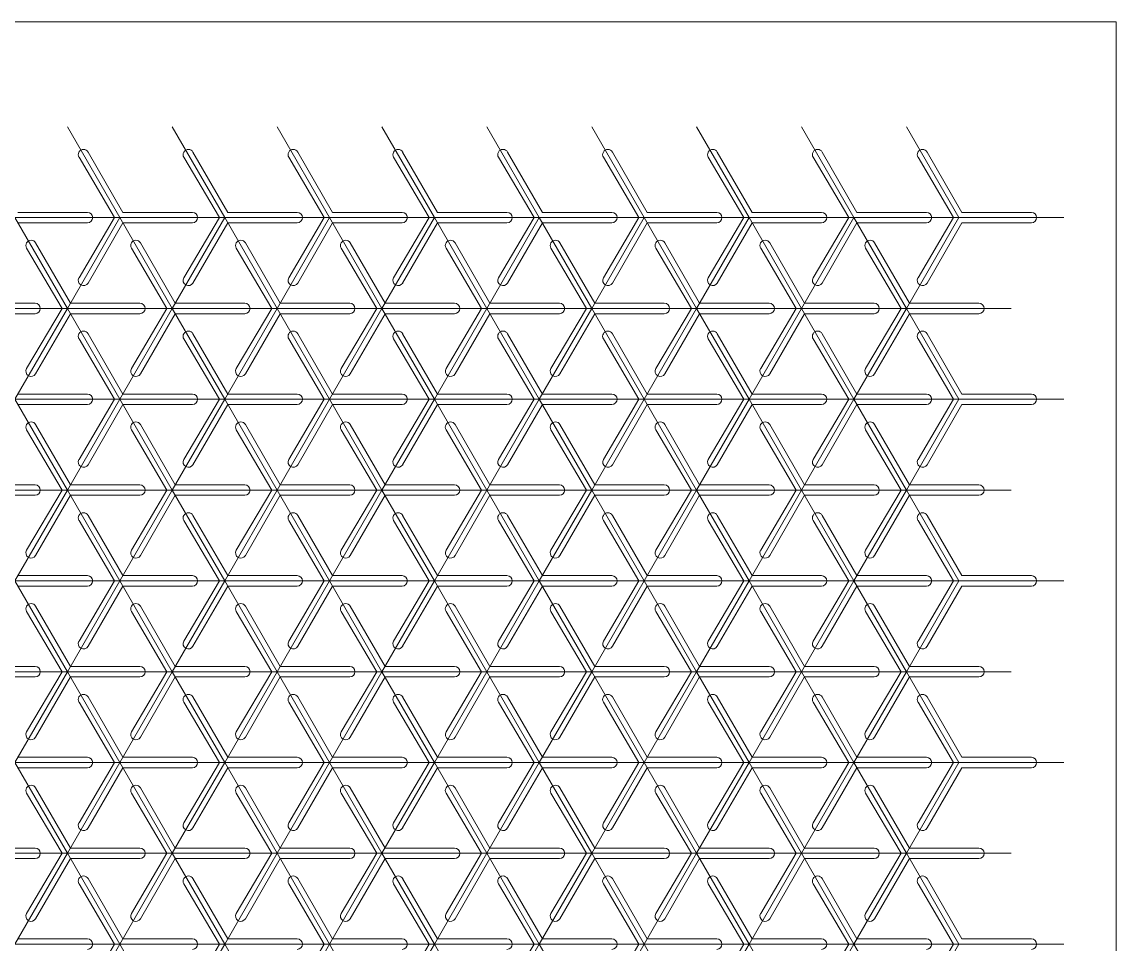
# Model space of a CAD drawing. Header units: metres. Extents: x 0 to 205, y 0 to 185.
# Drawn here: x 100.7 to 205, y 96.6 to 184.5 of the extents above; entities that cross this region are included whole.
import ezdxf

# ---------------------------------------------------------------- set-up
doc = ezdxf.new("R2010")
doc.units = ezdxf.units.M
doc.layers.add('TOP', color=1, linetype='Continuous', lineweight=0)

msp = doc.modelspace()

# ---------------------------------------------------------------- linework, layer by layer
at = {"layer": 'TOP'}
for p, q in [((0, 184.54), (205, 184.54)), ((205, 184.54), (205, 0)), ((110, 165.88), (105, 174.54)), ((120, 165.88), (115, 174.54)), ((130, 165.88), (125, 174.54)), ((140, 165.88), (135, 174.54)), ((150, 165.88), (145, 174.54)), ((160, 165.88), (155, 174.54)), ((170, 165.88), (165, 174.54)), ((180, 165.88), (175, 174.54)), ((190, 165.88), (185, 174.54)), ((106.11, 171.63), (109.5, 165.88)), ((110.29, 166.38), (106.97, 172.13)), ((116.11, 171.63), (119.5, 165.88)), ((120.29, 166.38), (116.97, 172.13)), ((126.11, 171.63), (129.5, 165.88)), ((130.29, 166.38), (126.97, 172.13)), ((136.11, 171.63), (139.5, 165.88)), ((140.29, 166.38), (136.97, 172.13)), ((146.11, 171.63), (149.5, 165.88)), ((150.29, 166.38), (146.97, 172.13)), ((156.11, 171.63), (159.5, 165.88)), ((160.29, 166.38), (156.97, 172.13)), ((166.11, 171.63), (169.5, 165.88)), ((170.29, 166.38), (166.97, 172.13)), ((176.11, 171.63), (179.5, 165.88)), ((180.29, 166.38), (176.97, 172.13)), ((186.11, 171.63), (189.5, 165.88)), ((190.29, 166.38), (186.97, 172.13)), ((106.92, 166.38), (100.29, 166.38)), ((116.92, 166.38), (110.29, 166.38)), ((126.92, 166.38), (120.29, 166.38)), ((136.92, 166.38), (130.29, 166.38)), ((146.92, 166.38), (140.29, 166.38)), ((156.92, 166.38), (150.29, 166.38)), ((166.92, 166.38), (160.29, 166.38)), ((176.92, 166.38), (170.29, 166.38)), ((186.92, 166.38), (180.29, 166.38)), ((196.92, 166.38), (190.29, 166.38)), ((105, 157.22), (100, 165.88)), ((100, 165.88), (110, 165.88)), ((100.29, 165.38), (106.92, 165.38)), ((110, 165.88), (105, 157.22)), ((109.5, 165.88), (106.11, 160.14)), ((106.97, 159.64), (110.29, 165.38)), ((115, 157.22), (110, 165.88)), ((110, 165.88), (120, 165.88)), ((110.29, 165.38), (116.92, 165.38)), ((120, 165.88), (115, 157.22)), ((119.5, 165.88), (116.11, 160.14)), ((116.97, 159.64), (120.29, 165.38)), ((125, 157.22), (120, 165.88)), ((120, 165.88), (130, 165.88)), ((120.29, 165.38), (126.92, 165.38)), ((130, 165.88), (125, 157.22)), ((129.5, 165.88), (126.11, 160.14)), ((126.97, 159.64), (130.29, 165.38)), ((135, 157.22), (130, 165.88)), ((130, 165.88), (140, 165.88)), ((130.29, 165.38), (136.92, 165.38)), ((140, 165.88), (135, 157.22)), ((139.5, 165.88), (136.11, 160.14)), ((136.97, 159.64), (140.29, 165.38)), ((145, 157.22), (140, 165.88)), ((140, 165.88), (150, 165.88)), ((140.29, 165.38), (146.92, 165.38)), ((150, 165.88), (145, 157.22)), ((149.5, 165.88), (146.11, 160.14)), ((146.97, 159.64), (150.29, 165.38)), ((155, 157.22), (150, 165.88)), ((150, 165.88), (160, 165.88)), ((150.29, 165.38), (156.92, 165.38)), ((160, 165.88), (155, 157.22)), ((159.5, 165.88), (156.11, 160.14)), ((156.97, 159.64), (160.29, 165.38)), ((165, 157.22), (160, 165.88)), ((160, 165.88), (170, 165.88)), ((160.29, 165.38), (166.92, 165.38)), ((170, 165.88), (165, 157.22)), ((169.5, 165.88), (166.11, 160.14)), ((166.97, 159.64), (170.29, 165.38)), ((175, 157.22), (170, 165.88)), ((170, 165.88), (180, 165.88)), ((170.29, 165.38), (176.92, 165.38)), ((180, 165.88), (175, 157.22)), ((179.5, 165.88), (176.11, 160.14)), ((176.97, 159.64), (180.29, 165.38)), ((185, 157.22), (180, 165.88)), ((180, 165.88), (190, 165.88)), ((180.29, 165.38), (186.92, 165.38)), ((190, 165.88), (185, 157.22)), ((189.5, 165.88), (186.11, 160.14)), ((186.97, 159.64), (190.29, 165.38)), ((190, 165.88), (200, 165.88)), ((190.29, 165.38), (196.92, 165.38)), ((101.11, 162.97), (104.5, 157.22)), ((105.29, 157.72), (101.97, 163.47)), ((111.11, 162.97), (114.5, 157.22)), ((115.29, 157.72), (111.97, 163.47)), ((121.11, 162.97), (124.5, 157.22)), ((125.29, 157.72), (121.97, 163.47)), ((131.11, 162.97), (134.5, 157.22)), ((135.29, 157.72), (131.97, 163.47)), ((141.11, 162.97), (144.5, 157.22)), ((145.29, 157.72), (141.97, 163.47)), ((151.11, 162.97), (154.5, 157.22)), ((155.29, 157.72), (151.97, 163.47)), ((161.11, 162.97), (164.5, 157.22)), ((165.29, 157.72), (161.97, 163.47)), ((171.11, 162.97), (174.5, 157.22)), ((175.29, 157.72), (171.97, 163.47)), ((181.11, 162.97), (184.5, 157.22)), ((185.29, 157.72), (181.97, 163.47)), ((101.92, 157.72), (95.29, 157.72)), ((111.92, 157.72), (105.29, 157.72)), ((121.92, 157.72), (115.29, 157.72)), ((131.92, 157.72), (125.29, 157.72)), ((141.92, 157.72), (135.29, 157.72)), ((151.92, 157.72), (145.29, 157.72)), ((161.92, 157.72), (155.29, 157.72)), ((171.92, 157.72), (165.29, 157.72)), ((181.92, 157.72), (175.29, 157.72)), ((191.92, 157.72), (185.29, 157.72)), ((95, 157.22), (105, 157.22)), ((95.29, 156.72), (101.92, 156.72)), ((105, 157.22), (100, 148.56)), ((104.5, 157.22), (101.11, 151.48)), ((101.97, 150.98), (105.29, 156.72)), ((110, 148.56), (105, 157.22)), ((105, 157.22), (115, 157.22)), ((105.29, 156.72), (111.92, 156.72)), ((115, 157.22), (110, 148.56)), ((114.5, 157.22), (111.11, 151.48)), ((111.97, 150.98), (115.29, 156.72)), ((120, 148.56), (115, 157.22)), ((115, 157.22), (125, 157.22)), ((115.29, 156.72), (121.92, 156.72)), ((125, 157.22), (120, 148.56)), ((124.5, 157.22), (121.11, 151.48)), ((121.97, 150.98), (125.29, 156.72)), ((130, 148.56), (125, 157.22)), ((125, 157.22), (135, 157.22)), ((125.29, 156.72), (131.92, 156.72)), ((135, 157.22), (130, 148.56)), ((134.5, 157.22), (131.11, 151.48)), ((131.97, 150.98), (135.29, 156.72)), ((140, 148.56), (135, 157.22)), ((135, 157.22), (145, 157.22)), ((135.29, 156.72), (141.92, 156.72)), ((145, 157.22), (140, 148.56)), ((144.5, 157.22), (141.11, 151.48)), ((141.97, 150.98), (145.29, 156.72)), ((150, 148.56), (145, 157.22)), ((145, 157.22), (155, 157.22)), ((145.29, 156.72), (151.92, 156.72)), ((155, 157.22), (150, 148.56)), ((154.5, 157.22), (151.11, 151.48)), ((151.97, 150.98), (155.29, 156.72)), ((160, 148.56), (155, 157.22)), ((155, 157.22), (165, 157.22)), ((155.29, 156.72), (161.92, 156.72)), ((165, 157.22), (160, 148.56)), ((164.5, 157.22), (161.11, 151.48)), ((161.97, 150.98), (165.29, 156.72)), ((170, 148.56), (165, 157.22)), ((165, 157.22), (175, 157.22)), ((165.29, 156.72), (171.92, 156.72)), ((175, 157.22), (170, 148.56)), ((174.5, 157.22), (171.11, 151.48)), ((171.97, 150.98), (175.29, 156.72)), ((180, 148.56), (175, 157.22)), ((175, 157.22), (185, 157.22)), ((175.29, 156.72), (181.92, 156.72)), ((185, 157.22), (180, 148.56)), ((184.5, 157.22), (181.11, 151.48)), ((181.97, 150.98), (185.29, 156.72)), ((190, 148.56), (185, 157.22)), ((185, 157.22), (195, 157.22)), ((185.29, 156.72), (191.92, 156.72)), ((110.29, 149.06), (106.97, 154.81)), ((120.29, 149.06), (116.97, 154.81)), ((130.29, 149.06), (126.97, 154.81)), ((140.29, 149.06), (136.97, 154.81)), ((150.29, 149.06), (146.97, 154.81)), ((160.29, 149.06), (156.97, 154.81)), ((170.29, 149.06), (166.97, 154.81)), ((180.29, 149.06), (176.97, 154.81)), ((190.29, 149.06), (186.97, 154.81)), ((106.11, 154.31), (109.5, 148.56)), ((116.11, 154.31), (119.5, 148.56)), ((126.11, 154.31), (129.5, 148.56)), ((136.11, 154.31), (139.5, 148.56)), ((146.11, 154.31), (149.5, 148.56)), ((156.11, 154.31), (159.5, 148.56)), ((166.11, 154.31), (169.5, 148.56)), ((176.11, 154.31), (179.5, 148.56)), ((186.11, 154.31), (189.5, 148.56)), ((105, 139.9), (100, 148.56)), ((100, 148.56), (110, 148.56)), ((106.92, 149.06), (100.29, 149.06)), ((110, 148.56), (105, 139.9)), ((109.5, 148.56), (106.11, 142.82)), ((115, 139.9), (110, 148.56)), ((110, 148.56), (120, 148.56)), ((116.92, 149.06), (110.29, 149.06)), ((120, 148.56), (115, 139.9)), ((119.5, 148.56), (116.11, 142.82)), ((125, 139.9), (120, 148.56)), ((120, 148.56), (130, 148.56)), ((126.92, 149.06), (120.29, 149.06)), ((130, 148.56), (125, 139.9)), ((129.5, 148.56), (126.11, 142.82)), ((135, 139.9), (130, 148.56)), ((130, 148.56), (140, 148.56)), ((136.92, 149.06), (130.29, 149.06)), ((140, 148.56), (135, 139.9)), ((139.5, 148.56), (136.11, 142.82)), ((145, 139.9), (140, 148.56)), ((140, 148.56), (150, 148.56)), ((146.92, 149.06), (140.29, 149.06)), ((150, 148.56), (145, 139.9)), ((149.5, 148.56), (146.11, 142.82)), ((155, 139.9), (150, 148.56)), ((150, 148.56), (160, 148.56)), ((156.92, 149.06), (150.29, 149.06)), ((160, 148.56), (155, 139.9)), ((159.5, 148.56), (156.11, 142.82)), ((165, 139.9), (160, 148.56)), ((160, 148.56), (170, 148.56)), ((166.92, 149.06), (160.29, 149.06)), ((170, 148.56), (165, 139.9)), ((169.5, 148.56), (166.11, 142.82)), ((175, 139.9), (170, 148.56)), ((170, 148.56), (180, 148.56)), ((176.92, 149.06), (170.29, 149.06)), ((180, 148.56), (175, 139.9)), ((179.5, 148.56), (176.11, 142.82)), ((185, 139.9), (180, 148.56)), ((180, 148.56), (190, 148.56)), ((186.92, 149.06), (180.29, 149.06)), ((190, 148.56), (185, 139.9)), ((189.5, 148.56), (186.11, 142.82)), ((190, 148.56), (200, 148.56)), ((196.92, 149.06), (190.29, 149.06)), ((100.29, 148.06), (106.92, 148.06)), ((106.97, 142.32), (110.29, 148.06)), ((110.29, 148.06), (116.92, 148.06)), ((116.97, 142.32), (120.29, 148.06)), ((120.29, 148.06), (126.92, 148.06)), ((126.97, 142.32), (130.29, 148.06)), ((130.29, 148.06), (136.92, 148.06)), ((136.97, 142.32), (140.29, 148.06)), ((140.29, 148.06), (146.92, 148.06)), ((146.97, 142.32), (150.29, 148.06)), ((150.29, 148.06), (156.92, 148.06)), ((156.97, 142.32), (160.29, 148.06)), ((160.29, 148.06), (166.92, 148.06)), ((166.97, 142.32), (170.29, 148.06)), ((170.29, 148.06), (176.92, 148.06)), ((176.97, 142.32), (180.29, 148.06)), ((180.29, 148.06), (186.92, 148.06)), ((186.97, 142.32), (190.29, 148.06)), ((190.29, 148.06), (196.92, 148.06)), ((105.29, 140.4), (101.97, 146.15)), ((115.29, 140.4), (111.97, 146.15)), ((125.29, 140.4), (121.97, 146.15)), ((135.29, 140.4), (131.97, 146.15)), ((145.29, 140.4), (141.97, 146.15)), ((155.29, 140.4), (151.97, 146.15)), ((165.29, 140.4), (161.97, 146.15)), ((175.29, 140.4), (171.97, 146.15)), ((185.29, 140.4), (181.97, 146.15)), ((101.11, 145.65), (104.5, 139.9)), ((111.11, 145.65), (114.5, 139.9)), ((121.11, 145.65), (124.5, 139.9)), ((131.11, 145.65), (134.5, 139.9)), ((141.11, 145.65), (144.5, 139.9)), ((151.11, 145.65), (154.5, 139.9)), ((161.11, 145.65), (164.5, 139.9)), ((171.11, 145.65), (174.5, 139.9)), ((181.11, 145.65), (184.5, 139.9)), ((95, 139.9), (105, 139.9)), ((101.92, 140.4), (95.29, 140.4)), ((105, 139.9), (100, 131.24)), ((104.5, 139.9), (101.11, 134.16)), ((110, 131.24), (105, 139.9)), ((105, 139.9), (115, 139.9)), ((111.92, 140.4), (105.29, 140.4)), ((115, 139.9), (110, 131.24)), ((114.5, 139.9), (111.11, 134.16)), ((120, 131.24), (115, 139.9)), ((115, 139.9), (125, 139.9)), ((121.92, 140.4), (115.29, 140.4)), ((125, 139.9), (120, 131.24)), ((124.5, 139.9), (121.11, 134.16)), ((130, 131.24), (125, 139.9)), ((125, 139.9), (135, 139.9)), ((131.92, 140.4), (125.29, 140.4)), ((135, 139.9), (130, 131.24)), ((134.5, 139.9), (131.11, 134.16)), ((140, 131.24), (135, 139.9)), ((135, 139.9), (145, 139.9)), ((141.92, 140.4), (135.29, 140.4)), ((145, 139.9), (140, 131.24)), ((144.5, 139.9), (141.11, 134.16)), ((150, 131.24), (145, 139.9)), ((145, 139.9), (155, 139.9)), ((151.92, 140.4), (145.29, 140.4)), ((155, 139.9), (150, 131.24)), ((154.5, 139.9), (151.11, 134.16)), ((160, 131.24), (155, 139.9)), ((155, 139.9), (165, 139.9)), ((161.92, 140.4), (155.29, 140.4)), ((165, 139.9), (160, 131.24)), ((164.5, 139.9), (161.11, 134.16)), ((170, 131.24), (165, 139.9)), ((165, 139.9), (175, 139.9)), ((171.92, 140.4), (165.29, 140.4)), ((175, 139.9), (170, 131.24)), ((174.5, 139.9), (171.11, 134.16)), ((180, 131.24), (175, 139.9)), ((175, 139.9), (185, 139.9)), ((181.92, 140.4), (175.29, 140.4)), ((185, 139.9), (180, 131.24)), ((184.5, 139.9), (181.11, 134.16)), ((190, 131.24), (185, 139.9)), ((185, 139.9), (195, 139.9)), ((191.92, 140.4), (185.29, 140.4)), ((95.29, 139.4), (101.92, 139.4)), ((101.97, 133.66), (105.29, 139.4)), ((105.29, 139.4), (111.92, 139.4)), ((111.97, 133.66), (115.29, 139.4)), ((115.29, 139.4), (121.92, 139.4)), ((121.97, 133.66), (125.29, 139.4)), ((125.29, 139.4), (131.92, 139.4)), ((131.97, 133.66), (135.29, 139.4)), ((135.29, 139.4), (141.92, 139.4)), ((141.97, 133.66), (145.29, 139.4)), ((145.29, 139.4), (151.92, 139.4)), ((151.97, 133.66), (155.29, 139.4)), ((155.29, 139.4), (161.92, 139.4)), ((161.97, 133.66), (165.29, 139.4)), ((165.29, 139.4), (171.92, 139.4)), ((171.97, 133.66), (175.29, 139.4)), ((175.29, 139.4), (181.92, 139.4)), ((181.97, 133.66), (185.29, 139.4)), ((185.29, 139.4), (191.92, 139.4)), ((106.11, 136.99), (109.5, 131.24)), ((110.29, 131.74), (106.97, 137.49)), ((116.11, 136.99), (119.5, 131.24)), ((120.29, 131.74), (116.97, 137.49)), ((126.11, 136.99), (129.5, 131.24)), ((130.29, 131.74), (126.97, 137.49)), ((136.11, 136.99), (139.5, 131.24)), ((140.29, 131.74), (136.97, 137.49)), ((146.11, 136.99), (149.5, 131.24)), ((150.29, 131.74), (146.97, 137.49)), ((156.11, 136.99), (159.5, 131.24)), ((160.29, 131.74), (156.97, 137.49)), ((166.11, 136.99), (169.5, 131.24)), ((170.29, 131.74), (166.97, 137.49)), ((176.11, 136.99), (179.5, 131.24)), ((180.29, 131.74), (176.97, 137.49)), ((186.11, 136.99), (189.5, 131.24)), ((190.29, 131.74), (186.97, 137.49)), ((106.92, 131.74), (100.29, 131.74)), ((116.92, 131.74), (110.29, 131.74)), ((126.92, 131.74), (120.29, 131.74)), ((136.92, 131.74), (130.29, 131.74)), ((146.92, 131.74), (140.29, 131.74)), ((156.92, 131.74), (150.29, 131.74)), ((166.92, 131.74), (160.29, 131.74)), ((176.92, 131.74), (170.29, 131.74)), ((186.92, 131.74), (180.29, 131.74)), ((196.92, 131.74), (190.29, 131.74)), ((105, 122.58), (100, 131.24)), ((100, 131.24), (110, 131.24)), ((100.29, 130.74), (106.92, 130.74)), ((110, 131.24), (105, 122.58)), ((109.5, 131.24), (106.11, 125.5)), ((106.97, 125), (110.29, 130.74)), ((115, 122.58), (110, 131.24)), ((110, 131.24), (120, 131.24)), ((110.29, 130.74), (116.92, 130.74)), ((120, 131.24), (115, 122.58)), ((119.5, 131.24), (116.11, 125.5)), ((116.97, 125), (120.29, 130.74)), ((125, 122.58), (120, 131.24)), ((120, 131.24), (130, 131.24)), ((120.29, 130.74), (126.92, 130.74)), ((130, 131.24), (125, 122.58)), ((129.5, 131.24), (126.11, 125.5)), ((126.97, 125), (130.29, 130.74)), ((135, 122.58), (130, 131.24)), ((130, 131.24), (140, 131.24)), ((130.29, 130.74), (136.92, 130.74)), ((140, 131.24), (135, 122.58)), ((139.5, 131.24), (136.11, 125.5)), ((136.97, 125), (140.29, 130.74)), ((145, 122.58), (140, 131.24)), ((140, 131.24), (150, 131.24)), ((140.29, 130.74), (146.92, 130.74)), ((150, 131.24), (145, 122.58)), ((149.5, 131.24), (146.11, 125.5)), ((146.97, 125), (150.29, 130.74)), ((155, 122.58), (150, 131.24)), ((150, 131.24), (160, 131.24)), ((150.29, 130.74), (156.92, 130.74)), ((160, 131.24), (155, 122.58)), ((159.5, 131.24), (156.11, 125.5)), ((156.97, 125), (160.29, 130.74)), ((165, 122.58), (160, 131.24)), ((160, 131.24), (170, 131.24)), ((160.29, 130.74), (166.92, 130.74)), ((170, 131.24), (165, 122.58)), ((169.5, 131.24), (166.11, 125.5)), ((166.97, 125), (170.29, 130.74)), ((175, 122.58), (170, 131.24)), ((170, 131.24), (180, 131.24)), ((170.29, 130.74), (176.92, 130.74)), ((180, 131.24), (175, 122.58)), ((179.5, 131.24), (176.11, 125.5)), ((176.97, 125), (180.29, 130.74)), ((185, 122.58), (180, 131.24)), ((180, 131.24), (190, 131.24)), ((180.29, 130.74), (186.92, 130.74)), ((190, 131.24), (185, 122.58)), ((189.5, 131.24), (186.11, 125.5)), ((186.97, 125), (190.29, 130.74)), ((190, 131.24), (200, 131.24)), ((190.29, 130.74), (196.92, 130.74)), ((105.29, 123.08), (101.97, 128.83)), ((115.29, 123.08), (111.97, 128.83)), ((125.29, 123.08), (121.97, 128.83)), ((135.29, 123.08), (131.97, 128.83)), ((145.29, 123.08), (141.97, 128.83)), ((155.29, 123.08), (151.97, 128.83)), ((165.29, 123.08), (161.97, 128.83)), ((175.29, 123.08), (171.97, 128.83)), ((185.29, 123.08), (181.97, 128.83)), ((101.11, 128.33), (104.5, 122.58)), ((111.11, 128.33), (114.5, 122.58)), ((121.11, 128.33), (124.5, 122.58)), ((131.11, 128.33), (134.5, 122.58)), ((141.11, 128.33), (144.5, 122.58)), ((151.11, 128.33), (154.5, 122.58)), ((161.11, 128.33), (164.5, 122.58)), ((171.11, 128.33), (174.5, 122.58)), ((181.11, 128.33), (184.5, 122.58)), ((95, 122.58), (105, 122.58)), ((101.92, 123.08), (95.29, 123.08)), ((95.29, 122.08), (101.92, 122.08)), ((105, 122.58), (100, 113.92)), ((104.5, 122.58), (101.11, 116.84)), ((101.97, 116.34), (105.29, 122.08)), ((110, 113.92), (105, 122.58)), ((105, 122.58), (115, 122.58)), ((111.92, 123.08), (105.29, 123.08)), ((105.29, 122.08), (111.92, 122.08)), ((115, 122.58), (110, 113.92)), ((114.5, 122.58), (111.11, 116.84)), ((111.97, 116.34), (115.29, 122.08)), ((120, 113.92), (115, 122.58)), ((115, 122.58), (125, 122.58)), ((121.92, 123.08), (115.29, 123.08)), ((115.29, 122.08), (121.92, 122.08)), ((125, 122.58), (120, 113.92)), ((124.5, 122.58), (121.11, 116.84)), ((121.97, 116.34), (125.29, 122.08)), ((130, 113.92), (125, 122.58)), ((125, 122.58), (135, 122.58)), ((131.92, 123.08), (125.29, 123.08)), ((125.29, 122.08), (131.92, 122.08)), ((135, 122.58), (130, 113.92)), ((134.5, 122.58), (131.11, 116.84)), ((131.97, 116.34), (135.29, 122.08)), ((140, 113.92), (135, 122.58)), ((135, 122.58), (145, 122.58)), ((141.92, 123.08), (135.29, 123.08)), ((135.29, 122.08), (141.92, 122.08)), ((145, 122.58), (140, 113.92)), ((144.5, 122.58), (141.11, 116.84)), ((141.97, 116.34), (145.29, 122.08)), ((150, 113.92), (145, 122.58)), ((145, 122.58), (155, 122.58)), ((151.92, 123.08), (145.29, 123.08)), ((145.29, 122.08), (151.92, 122.08)), ((155, 122.58), (150, 113.92)), ((154.5, 122.58), (151.11, 116.84)), ((151.97, 116.34), (155.29, 122.08)), ((160, 113.92), (155, 122.58)), ((155, 122.58), (165, 122.58)), ((161.92, 123.08), (155.29, 123.08)), ((155.29, 122.08), (161.92, 122.08)), ((165, 122.58), (160, 113.92)), ((164.5, 122.58), (161.11, 116.84)), ((161.97, 116.34), (165.29, 122.08)), ((170, 113.92), (165, 122.58)), ((165, 122.58), (175, 122.58)), ((171.92, 123.08), (165.29, 123.08)), ((165.29, 122.08), (171.92, 122.08)), ((175, 122.58), (170, 113.92)), ((174.5, 122.58), (171.11, 116.84)), ((171.97, 116.34), (175.29, 122.08)), ((180, 113.92), (175, 122.58)), ((175, 122.58), (185, 122.58)), ((181.92, 123.08), (175.29, 123.08)), ((175.29, 122.08), (181.92, 122.08)), ((185, 122.58), (180, 113.92)), ((184.5, 122.58), (181.11, 116.84)), ((181.97, 116.34), (185.29, 122.08)), ((190, 113.92), (185, 122.58)), ((185, 122.58), (195, 122.58)), ((191.92, 123.08), (185.29, 123.08)), ((185.29, 122.08), (191.92, 122.08)), ((110.29, 114.42), (106.97, 120.17)), ((120.29, 114.42), (116.97, 120.17)), ((130.29, 114.42), (126.97, 120.17)), ((140.29, 114.42), (136.97, 120.17)), ((150.29, 114.42), (146.97, 120.17)), ((160.29, 114.42), (156.97, 120.17)), ((170.29, 114.42), (166.97, 120.17)), ((180.29, 114.42), (176.97, 120.17)), ((190.29, 114.42), (186.97, 120.17)), ((106.11, 119.67), (109.5, 113.92)), ((116.11, 119.67), (119.5, 113.92)), ((126.11, 119.67), (129.5, 113.92)), ((136.11, 119.67), (139.5, 113.92)), ((146.11, 119.67), (149.5, 113.92)), ((156.11, 119.67), (159.5, 113.92)), ((166.11, 119.67), (169.5, 113.92)), ((176.11, 119.67), (179.5, 113.92)), ((186.11, 119.67), (189.5, 113.92)), ((105, 105.26), (100, 113.92)), ((100, 113.92), (110, 113.92)), ((106.92, 114.42), (100.29, 114.42)), ((110, 113.92), (105, 105.26)), ((109.5, 113.92), (106.11, 108.18)), ((115, 105.26), (110, 113.92)), ((110, 113.92), (120, 113.92)), ((116.92, 114.42), (110.29, 114.42)), ((120, 113.92), (115, 105.26)), ((119.5, 113.92), (116.11, 108.18)), ((125, 105.26), (120, 113.92)), ((120, 113.92), (130, 113.92)), ((126.92, 114.42), (120.29, 114.42)), ((130, 113.92), (125, 105.26)), ((129.5, 113.92), (126.11, 108.18)), ((135, 105.26), (130, 113.92)), ((130, 113.92), (140, 113.92)), ((136.92, 114.42), (130.29, 114.42)), ((140, 113.92), (135, 105.26)), ((139.5, 113.92), (136.11, 108.18)), ((145, 105.26), (140, 113.92)), ((140, 113.92), (150, 113.92)), ((146.92, 114.42), (140.29, 114.42)), ((150, 113.92), (145, 105.26)), ((149.5, 113.92), (146.11, 108.18)), ((155, 105.26), (150, 113.92)), ((150, 113.92), (160, 113.92)), ((156.92, 114.42), (150.29, 114.42)), ((160, 113.92), (155, 105.26)), ((159.5, 113.92), (156.11, 108.18)), ((165, 105.26), (160, 113.92)), ((160, 113.92), (170, 113.92)), ((166.92, 114.42), (160.29, 114.42)), ((170, 113.92), (165, 105.26)), ((169.5, 113.92), (166.11, 108.18)), ((175, 105.26), (170, 113.92)), ((170, 113.92), (180, 113.92)), ((176.92, 114.42), (170.29, 114.42)), ((180, 113.92), (175, 105.26)), ((179.5, 113.92), (176.11, 108.18)), ((185, 105.26), (180, 113.92)), ((180, 113.92), (190, 113.92)), ((186.92, 114.42), (180.29, 114.42)), ((190, 113.92), (185, 105.26)), ((189.5, 113.92), (186.11, 108.18)), ((190, 113.92), (200, 113.92)), ((196.92, 114.42), (190.29, 114.42)), ((100.29, 113.42), (106.92, 113.42)), ((106.97, 107.68), (110.29, 113.42)), ((110.29, 113.42), (116.92, 113.42)), ((116.97, 107.68), (120.29, 113.42)), ((120.29, 113.42), (126.92, 113.42)), ((126.97, 107.68), (130.29, 113.42)), ((130.29, 113.42), (136.92, 113.42)), ((136.97, 107.68), (140.29, 113.42)), ((140.29, 113.42), (146.92, 113.42)), ((146.97, 107.68), (150.29, 113.42)), ((150.29, 113.42), (156.92, 113.42)), ((156.97, 107.68), (160.29, 113.42)), ((160.29, 113.42), (166.92, 113.42)), ((166.97, 107.68), (170.29, 113.42)), ((170.29, 113.42), (176.92, 113.42)), ((176.97, 107.68), (180.29, 113.42)), ((180.29, 113.42), (186.92, 113.42)), ((186.97, 107.68), (190.29, 113.42)), ((190.29, 113.42), (196.92, 113.42)), ((101.11, 111.01), (104.5, 105.26)), ((105.29, 105.76), (101.97, 111.51)), ((111.11, 111.01), (114.5, 105.26)), ((115.29, 105.76), (111.97, 111.51)), ((121.11, 111.01), (124.5, 105.26)), ((125.29, 105.76), (121.97, 111.51)), ((131.11, 111.01), (134.5, 105.26)), ((135.29, 105.76), (131.97, 111.51)), ((141.11, 111.01), (144.5, 105.26)), ((145.29, 105.76), (141.97, 111.51)), ((151.11, 111.01), (154.5, 105.26)), ((155.29, 105.76), (151.97, 111.51)), ((161.11, 111.01), (164.5, 105.26)), ((165.29, 105.76), (161.97, 111.51)), ((171.11, 111.01), (174.5, 105.26)), ((175.29, 105.76), (171.97, 111.51)), ((181.11, 111.01), (184.5, 105.26)), ((185.29, 105.76), (181.97, 111.51)), ((101.92, 105.76), (95.29, 105.76)), ((111.92, 105.76), (105.29, 105.76)), ((121.92, 105.76), (115.29, 105.76)), ((131.92, 105.76), (125.29, 105.76)), ((141.92, 105.76), (135.29, 105.76)), ((151.92, 105.76), (145.29, 105.76)), ((161.92, 105.76), (155.29, 105.76)), ((171.92, 105.76), (165.29, 105.76)), ((181.92, 105.76), (175.29, 105.76)), ((191.92, 105.76), (185.29, 105.76)), ((95, 105.26), (105, 105.26)), ((95.29, 104.76), (101.92, 104.76)), ((105, 105.26), (100, 96.6)), ((104.5, 105.26), (101.11, 99.52)), ((101.97, 99.02), (105.29, 104.76)), ((110, 96.6), (105, 105.26)), ((105, 105.26), (115, 105.26)), ((105.29, 104.76), (111.92, 104.76)), ((115, 105.26), (110, 96.6)), ((114.5, 105.26), (111.11, 99.52)), ((111.97, 99.02), (115.29, 104.76)), ((120, 96.6), (115, 105.26)), ((115, 105.26), (125, 105.26)), ((115.29, 104.76), (121.92, 104.76)), ((125, 105.26), (120, 96.6)), ((124.5, 105.26), (121.11, 99.52)), ((121.97, 99.02), (125.29, 104.76)), ((130, 96.6), (125, 105.26)), ((125, 105.26), (135, 105.26)), ((125.29, 104.76), (131.92, 104.76)), ((135, 105.26), (130, 96.6)), ((134.5, 105.26), (131.11, 99.52)), ((131.97, 99.02), (135.29, 104.76)), ((140, 96.6), (135, 105.26)), ((135, 105.26), (145, 105.26)), ((135.29, 104.76), (141.92, 104.76)), ((145, 105.26), (140, 96.6)), ((144.5, 105.26), (141.11, 99.52)), ((141.97, 99.02), (145.29, 104.76)), ((150, 96.6), (145, 105.26)), ((145, 105.26), (155, 105.26)), ((145.29, 104.76), (151.92, 104.76)), ((155, 105.26), (150, 96.6)), ((154.5, 105.26), (151.11, 99.52)), ((151.97, 99.02), (155.29, 104.76)), ((160, 96.6), (155, 105.26)), ((155, 105.26), (165, 105.26)), ((155.29, 104.76), (161.92, 104.76)), ((165, 105.26), (160, 96.6)), ((164.5, 105.26), (161.11, 99.52)), ((161.97, 99.02), (165.29, 104.76)), ((170, 96.6), (165, 105.26)), ((165, 105.26), (175, 105.26)), ((165.29, 104.76), (171.92, 104.76)), ((175, 105.26), (170, 96.6)), ((174.5, 105.26), (171.11, 99.52)), ((171.97, 99.02), (175.29, 104.76)), ((180, 96.6), (175, 105.26)), ((175, 105.26), (185, 105.26)), ((175.29, 104.76), (181.92, 104.76)), ((185, 105.26), (180, 96.6)), ((184.5, 105.26), (181.11, 99.52)), ((181.97, 99.02), (185.29, 104.76)), ((190, 96.6), (185, 105.26)), ((185, 105.26), (195, 105.26)), ((185.29, 104.76), (191.92, 104.76)), ((106.11, 102.35), (109.5, 96.6)), ((110.29, 97.1), (106.97, 102.85)), ((116.11, 102.35), (119.5, 96.6)), ((120.29, 97.1), (116.97, 102.85)), ((126.11, 102.35), (129.5, 96.6)), ((130.29, 97.1), (126.97, 102.85)), ((136.11, 102.35), (139.5, 96.6)), ((140.29, 97.1), (136.97, 102.85)), ((146.11, 102.35), (149.5, 96.6)), ((150.29, 97.1), (146.97, 102.85)), ((156.11, 102.35), (159.5, 96.6)), ((160.29, 97.1), (156.97, 102.85)), ((166.11, 102.35), (169.5, 96.6)), ((170.29, 97.1), (166.97, 102.85)), ((176.11, 102.35), (179.5, 96.6)), ((180.29, 97.1), (176.97, 102.85)), ((186.11, 102.35), (189.5, 96.6)), ((190.29, 97.1), (186.97, 102.85)), ((106.92, 97.1), (100.29, 97.1)), ((116.92, 97.1), (110.29, 97.1)), ((126.92, 97.1), (120.29, 97.1)), ((136.92, 97.1), (130.29, 97.1)), ((146.92, 97.1), (140.29, 97.1)), ((156.92, 97.1), (150.29, 97.1)), ((166.92, 97.1), (160.29, 97.1)), ((176.92, 97.1), (170.29, 97.1)), ((186.92, 97.1), (180.29, 97.1)), ((196.92, 97.1), (190.29, 97.1)), ((100, 96.6), (110, 96.6)), ((110, 96.6), (105, 87.94)), ((109.5, 96.6), (106.11, 90.86)), ((115, 87.94), (110, 96.6)), ((110, 96.6), (120, 96.6)), ((120, 96.6), (115, 87.94)), ((119.5, 96.6), (116.11, 90.86)), ((125, 87.94), (120, 96.6)), ((120, 96.6), (130, 96.6)), ((130, 96.6), (125, 87.94)), ((129.5, 96.6), (126.11, 90.86)), ((135, 87.94), (130, 96.6)), ((130, 96.6), (140, 96.6)), ((140, 96.6), (135, 87.94)), ((139.5, 96.6), (136.11, 90.86)), ((145, 87.94), (140, 96.6)), ((140, 96.6), (150, 96.6)), ((150, 96.6), (145, 87.94)), ((149.5, 96.6), (146.11, 90.86)), ((155, 87.94), (150, 96.6)), ((150, 96.6), (160, 96.6)), ((160, 96.6), (155, 87.94)), ((159.5, 96.6), (156.11, 90.86)), ((165, 87.94), (160, 96.6)), ((160, 96.6), (170, 96.6)), ((170, 96.6), (165, 87.94)), ((169.5, 96.6), (166.11, 90.86)), ((175, 87.94), (170, 96.6)), ((170, 96.6), (180, 96.6)), ((180, 96.6), (175, 87.94)), ((179.5, 96.6), (176.11, 90.86)), ((185, 87.94), (180, 96.6)), ((180, 96.6), (190, 96.6)), ((190, 96.6), (185, 87.94)), ((189.5, 96.6), (186.11, 90.86)), ((190, 96.6), (200, 96.6))]:
    msp.add_line(p, q, dxfattribs=at)
for centre, start, end in [((106.54, 171.88), 30, 210), ((116.54, 171.88), 30, 210), ((126.54, 171.88), 30, 210), ((136.54, 171.88), 30, 210), ((146.54, 171.88), 30, 210), ((156.54, 171.88), 30, 210), ((166.54, 171.88), 30, 210), ((176.54, 171.88), 30, 210), ((186.54, 171.88), 30, 210), ((106.92, 165.88), -90, 90), ((116.92, 165.88), -90, 90), ((126.92, 165.88), -90, 90), ((136.92, 165.88), -90, 90), ((146.92, 165.88), -90, 90), ((156.92, 165.88), -90, 90), ((166.92, 165.88), -90, 90), ((176.92, 165.88), -90, 90), ((186.92, 165.88), -90, 90), ((196.92, 165.88), -90, 90), ((101.54, 163.22), 30, 210), ((111.54, 163.22), 30, 210), ((121.54, 163.22), 30, 210), ((131.54, 163.22), 30, 210), ((141.54, 163.22), 30, 210), ((151.54, 163.22), 30, 210), ((161.54, 163.22), 30, 210), ((171.54, 163.22), 30, 210), ((181.54, 163.22), 30, 210), ((106.54, 159.89), 150, 330), ((116.54, 159.89), 150, 330), ((126.54, 159.89), 150, 330), ((136.54, 159.89), 150, 330), ((146.54, 159.89), 150, 330), ((156.54, 159.89), 150, 330), ((166.54, 159.89), 150, 330), ((176.54, 159.89), 150, 330), ((186.54, 159.89), 150, 330), ((101.92, 157.22), -90, 90), ((111.92, 157.22), -90, 90), ((121.92, 157.22), -90, 90), ((131.92, 157.22), -90, 90), ((141.92, 157.22), -90, 90), ((151.92, 157.22), -90, 90), ((161.92, 157.22), -90, 90), ((171.92, 157.22), -90, 90), ((181.92, 157.22), -90, 90), ((191.92, 157.22), -90, 90), ((106.54, 154.56), 30, 210), ((116.54, 154.56), 30, 210), ((126.54, 154.56), 30, 210), ((136.54, 154.56), 30, 210), ((146.54, 154.56), 30, 210), ((156.54, 154.56), 30, 210), ((166.54, 154.56), 30, 210), ((176.54, 154.56), 30, 210), ((186.54, 154.56), 30, 210), ((101.54, 151.23), 150, 330), ((111.54, 151.23), 150, 330), ((121.54, 151.23), 150, 330), ((131.54, 151.23), 150, 330), ((141.54, 151.23), 150, 330), ((151.54, 151.23), 150, 330), ((161.54, 151.23), 150, 330), ((171.54, 151.23), 150, 330), ((181.54, 151.23), 150, 330), ((106.92, 148.56), -90, 90), ((116.92, 148.56), -90, 90), ((126.92, 148.56), -90, 90), ((136.92, 148.56), -90, 90), ((146.92, 148.56), -90, 90), ((156.92, 148.56), -90, 90), ((166.92, 148.56), -90, 90), ((176.92, 148.56), -90, 90), ((186.92, 148.56), -90, 90), ((196.92, 148.56), -90, 90), ((101.54, 145.9), 30, 210), ((111.54, 145.9), 30, 210), ((121.54, 145.9), 30, 210), ((131.54, 145.9), 30, 210), ((141.54, 145.9), 30, 210), ((151.54, 145.9), 30, 210), ((161.54, 145.9), 30, 210), ((171.54, 145.9), 30, 210), ((181.54, 145.9), 30, 210), ((106.54, 142.57), 150, 330), ((116.54, 142.57), 150, 330), ((126.54, 142.57), 150, 330), ((136.54, 142.57), 150, 330), ((146.54, 142.57), 150, 330), ((156.54, 142.57), 150, 330), ((166.54, 142.57), 150, 330), ((176.54, 142.57), 150, 330), ((186.54, 142.57), 150, 330), ((101.92, 139.9), -90, 90), ((111.92, 139.9), -90, 90), ((121.92, 139.9), -90, 90), ((131.92, 139.9), -90, 90), ((141.92, 139.9), -90, 90), ((151.92, 139.9), -90, 90), ((161.92, 139.9), -90, 90), ((171.92, 139.9), -90, 90), ((181.92, 139.9), -90, 90), ((191.92, 139.9), -90, 90), ((106.54, 137.24), 30, 210), ((116.54, 137.24), 30, 210), ((126.54, 137.24), 30, 210), ((136.54, 137.24), 30, 210), ((146.54, 137.24), 30, 210), ((156.54, 137.24), 30, 210), ((166.54, 137.24), 30, 210), ((176.54, 137.24), 30, 210), ((186.54, 137.24), 30, 210), ((101.54, 133.91), 150, 330), ((111.54, 133.91), 150, 330), ((121.54, 133.91), 150, 330), ((131.54, 133.91), 150, 330), ((141.54, 133.91), 150, 330), ((151.54, 133.91), 150, 330), ((161.54, 133.91), 150, 330), ((171.54, 133.91), 150, 330), ((181.54, 133.91), 150, 330), ((106.92, 131.24), -90, 90), ((116.92, 131.24), -90, 90), ((126.92, 131.24), -90, 90), ((136.92, 131.24), -90, 90), ((146.92, 131.24), -90, 90), ((156.92, 131.24), -90, 90), ((166.92, 131.24), -90, 90), ((176.92, 131.24), -90, 90), ((186.92, 131.24), -90, 90), ((196.92, 131.24), -90, 90), ((101.54, 128.58), 30, 210), ((111.54, 128.58), 30, 210), ((121.54, 128.58), 30, 210), ((131.54, 128.58), 30, 210), ((141.54, 128.58), 30, 210), ((151.54, 128.58), 30, 210), ((161.54, 128.58), 30, 210), ((171.54, 128.58), 30, 210), ((181.54, 128.58), 30, 210), ((106.54, 125.25), 150, 330), ((116.54, 125.25), 150, 330), ((126.54, 125.25), 150, 330), ((136.54, 125.25), 150, 330), ((146.54, 125.25), 150, 330), ((156.54, 125.25), 150, 330), ((166.54, 125.25), 150, 330), ((176.54, 125.25), 150, 330), ((186.54, 125.25), 150, 330), ((101.92, 122.58), -90, 90), ((111.92, 122.58), -90, 90), ((121.92, 122.58), -90, 90), ((131.92, 122.58), -90, 90), ((141.92, 122.58), -90, 90), ((151.92, 122.58), -90, 90), ((161.92, 122.58), -90, 90), ((171.92, 122.58), -90, 90), ((181.92, 122.58), -90, 90), ((191.92, 122.58), -90, 90), ((106.54, 119.92), 30, 210), ((116.54, 119.92), 30, 210), ((126.54, 119.92), 30, 210), ((136.54, 119.92), 30, 210), ((146.54, 119.92), 30, 210), ((156.54, 119.92), 30, 210), ((166.54, 119.92), 30, 210), ((176.54, 119.92), 30, 210), ((186.54, 119.92), 30, 210), ((101.54, 116.59), 150, 330), ((111.54, 116.59), 150, 330), ((121.54, 116.59), 150, 330), ((131.54, 116.59), 150, 330), ((141.54, 116.59), 150, 330), ((151.54, 116.59), 150, 330), ((161.54, 116.59), 150, 330), ((171.54, 116.59), 150, 330), ((181.54, 116.59), 150, 330), ((106.92, 113.92), -90, 90), ((116.92, 113.92), -90, 90), ((126.92, 113.92), -90, 90), ((136.92, 113.92), -90, 90), ((146.92, 113.92), -90, 90), ((156.92, 113.92), -90, 90), ((166.92, 113.92), -90, 90), ((176.92, 113.92), -90, 90), ((186.92, 113.92), -90, 90), ((196.92, 113.92), -90, 90), ((101.54, 111.26), 30, 210), ((111.54, 111.26), 30, 210), ((121.54, 111.26), 30, 210), ((131.54, 111.26), 30, 210), ((141.54, 111.26), 30, 210), ((151.54, 111.26), 30, 210), ((161.54, 111.26), 30, 210), ((171.54, 111.26), 30, 210), ((181.54, 111.26), 30, 210), ((106.54, 107.93), 150, 330), ((116.54, 107.93), 150, 330), ((126.54, 107.93), 150, 330), ((136.54, 107.93), 150, 330), ((146.54, 107.93), 150, 330), ((156.54, 107.93), 150, 330), ((166.54, 107.93), 150, 330), ((176.54, 107.93), 150, 330), ((186.54, 107.93), 150, 330), ((101.92, 105.26), -90, 90), ((111.92, 105.26), -90, 90), ((121.92, 105.26), -90, 90), ((131.92, 105.26), -90, 90), ((141.92, 105.26), -90, 90), ((151.92, 105.26), -90, 90), ((161.92, 105.26), -90, 90), ((171.92, 105.26), -90, 90), ((181.92, 105.26), -90, 90), ((191.92, 105.26), -90, 90), ((106.54, 102.6), 30, 210), ((116.54, 102.6), 30, 210), ((126.54, 102.6), 30, 210), ((136.54, 102.6), 30, 210), ((146.54, 102.6), 30, 210), ((156.54, 102.6), 30, 210), ((166.54, 102.6), 30, 210), ((176.54, 102.6), 30, 210), ((186.54, 102.6), 30, 210), ((101.54, 99.27), 150, 330), ((111.54, 99.27), 150, 330), ((121.54, 99.27), 150, 330), ((131.54, 99.27), 150, 330), ((141.54, 99.27), 150, 330), ((151.54, 99.27), 150, 330), ((161.54, 99.27), 150, 330), ((171.54, 99.27), 150, 330), ((181.54, 99.27), 150, 330), ((106.92, 96.6), -90, 90), ((116.92, 96.6), -90, 90), ((126.92, 96.6), -90, 90), ((136.92, 96.6), -90, 90), ((146.92, 96.6), -90, 90), ((156.92, 96.6), -90, 90), ((166.92, 96.6), -90, 90), ((176.92, 96.6), -90, 90), ((186.92, 96.6), -90, 90), ((196.92, 96.6), -90, 90)]:
    msp.add_arc(centre, 0.5, start, end, dxfattribs=at)

doc.saveas('drawing.dxf')
